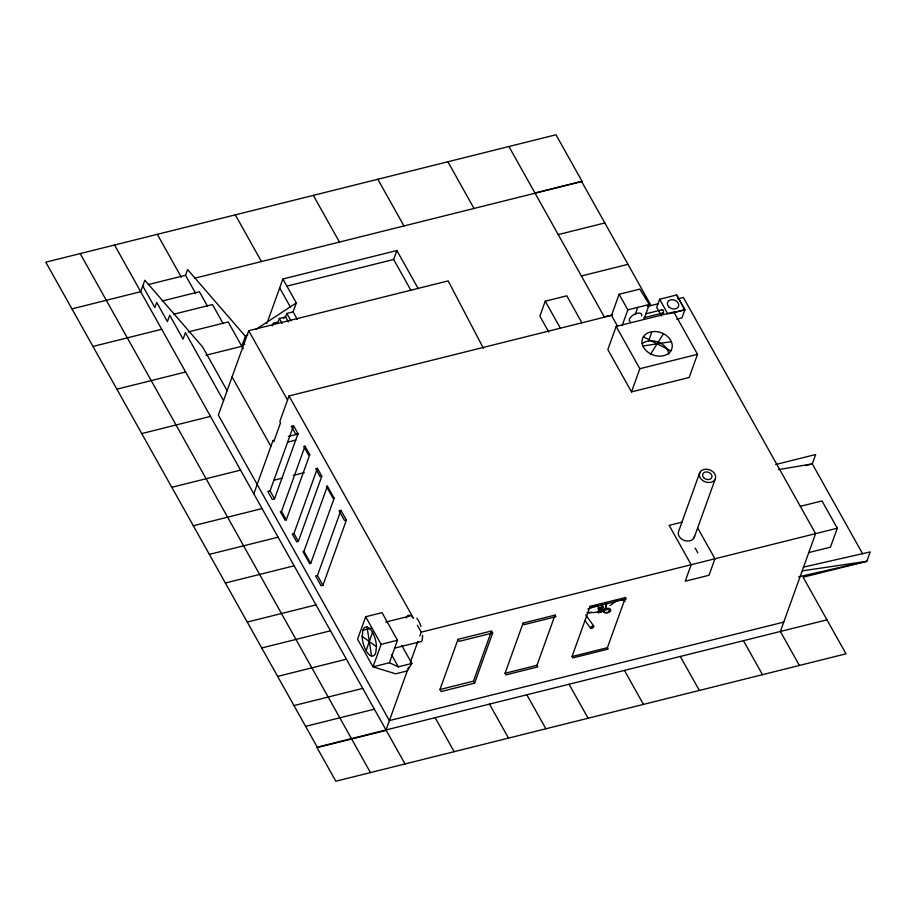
<?xml version="1.0" encoding="UTF-8"?>
<svg xmlns="http://www.w3.org/2000/svg" width="916" height="916" viewBox="0 0 916 916"><rect width="100%" height="100%" fill="white"/><g stroke="black" fill="none" stroke-linecap="round" stroke-linejoin="round"><path stroke-width="1.37" d="M362.908 630.242A14.931 6.378 76 0 1 370.762 629.739A14.931 6.378 76 0 1 376.465 646.742L375.72 652.856A14.931 6.378 76 0 1 367.866 653.36A14.931 6.378 76 0 1 362.163 636.357L362.908 630.242L371.106 628.193M606.426 603.575L605.236 608.797A3.882 2.279 -11.3 0 0 604.892 612.838A3.882 2.279 -11.3 0 0 610.8 610.262A3.882 2.279 -11.3 0 0 605.236 608.797L606.85 603.472M366.102 650.738L372.526 632.349M195.566 293.246L185.513 275.281L187.585 269.533L245.396 336.309L241.801 346.294L205.951 355.248M483.419 348.332L448.176 280.891L248.717 330.71L218.351 415.04L389.38 720.594L783.753 622.09M266.865 323.531L282.907 278.991L396.868 250.526L418.223 288.666M272.224 325.89L273.197 323.188L278.075 321.963L279.323 318.493L285.586 316.925L286.834 313.455L293.097 311.887L296.315 302.944L282.907 278.991M253.812 493.781L273.082 440.241L273.815 441.558L280.548 422.849L279.815 421.532L289.021 395.952L611.51 315.413L619.113 294.276L639.803 289.113L649.295 304.467L644.062 318.997M270.071 490.873L267.827 491.434L272.304 499.426L274.537 498.865L270.071 490.873L293.544 425.7L291.299 426.249L295.765 434.241L298.009 433.68L293.544 425.7M274.537 498.865L298.009 433.68M281.544 511.368L280.307 511.678L285.059 520.162L286.296 519.853L281.544 511.368L305.005 446.184L303.78 446.493L308.532 454.977L309.757 454.668L305.005 446.184M286.296 519.853L309.757 454.668M293.933 533.501L292.261 533.925L296.681 541.803L298.341 541.379L293.933 533.501L317.405 468.316L315.734 468.74L320.142 476.618L321.814 476.205L317.405 468.316M410.86 290.223L393.651 259.468L396.868 250.526M298.341 541.379L321.814 476.205M303.94 551.375L303.001 551.615L309.757 563.683L310.696 563.455L303.94 551.375L327.401 486.19L326.462 486.43L333.229 498.499L334.168 498.27L327.401 486.19M310.696 563.455L334.168 498.27M317.451 575.534L315.608 575.992L321.081 585.759L322.924 585.301L317.451 575.534L340.924 510.349L339.08 510.807L344.542 520.574L346.397 520.116L340.924 510.349M322.924 585.301L346.397 520.116M365.667 616.754L381.113 644.349L373.018 666.848L389.392 662.749L397.487 640.261L382.041 612.667L365.667 616.754L357.572 639.253L373.018 666.848L395.678 673.81L407.265 670.924L411.834 663.459L401.7 645.356M386.014 729.96L408.57 667.283M410.357 662.337L417.925 641.326M419.814 636.082L421.234 632.143L417.364 625.239M581.912 322.81L566.798 295.811L545.249 301.192L539.868 316.135L548.798 332.084M439.955 689.519L458.023 639.334L491.537 630.964L492.659 632.979L474.591 683.164L441.088 691.534L439.955 689.519L473.469 681.149L491.056 632.292M616.17 326.405L607.823 349.58L631.513 391.888L689.164 377.484L697.511 354.32L673.821 312.012L616.17 326.405L639.849 368.713L631.513 391.888M622.113 325.684L627.826 309.837L619.113 294.276M555.039 615.105L536.971 665.291L537.864 666.882L505.941 674.863L505.048 673.271L523.116 623.086L555.039 615.105L555.932 616.697L524.009 624.678L523.116 623.086M635.441 313.845L637.788 307.341M648.574 340.97L651.917 331.718M659.612 299.292L676.626 294.941L684.859 309.814L673.1 312.745M676.626 294.941L684.893 309.711L681.951 317.886L676.718 319.192M625.479 597.518L607.411 647.704L608.178 649.089L572.809 657.917L572.031 656.532L590.099 606.346L625.479 597.518L626.246 598.904L590.877 607.732L590.099 606.346M603.438 610.48L598.629 612.758L601.48 607.262L603.392 606.552L601.4 604.949M699.755 472.656L678.687 531.188A8.381 6.401 19.8 0 0 684.779 540.6A8.381 6.401 19.8 0 0 694.58 536.02M694.145 537.635L715.224 479.102A8.381 6.401 19.8 0 0 705.938 469.232A8.381 6.401 19.8 0 0 701.312 479.32A8.381 6.401 19.8 0 0 715.224 479.102M800.309 506.33L822.007 500.915L837.293 528.223L830.468 547.15L808.782 552.566M587.293 612.804L601.217 612.117L603.392 606.552L598.32 608.041L598.629 612.758M603.392 606.552L602.362 608.911L599.545 610.228L597.953 605.522M650.749 353.942L663.493 333.722M610.09 605.579L616.754 600.678M283.433 318.367L285.586 316.925L288.38 321.928M245.396 336.309L247.767 334.764M256.056 329.325L296.315 302.944M587.923 608.877L598.388 604.904M148.278 284.578L185.513 275.281M534.944 193.001L581.545 181.368L650.864 305.211L648.127 305.887M71.94 308.875L140.698 291.7L144.831 280.204L202.654 346.992L227.122 390.697M194.387 278.292L582.129 181.46L555.989 134.767L45.8 262.182L317.474 747.548L386.243 730.373M162.189 301.02L199.425 291.723L207.485 306.116M173.857 314.188L212.466 304.547L223.172 323.669M286.548 286.227L393.651 259.468M92.963 346.443L161.72 329.268M558.233 234.599L604.823 222.954M188.192 331.947L228.176 321.963L243.198 348.79M116.882 389.174L185.639 371.999M581.397 275.979L627.987 264.346M627.826 309.837L649.295 304.467M612.495 314.795L604.262 316.844L508.93 146.514M647.417 306.448L658.478 303.677M677.851 298.845L683.393 297.46L815.595 533.639L780.375 631.467L799.393 665.463M141.728 433.566L210.485 416.391M645.883 313.799L662.348 309.688M644.005 317.692L663.218 312.894M669.218 313.627L684.893 309.711M288.345 436.428L298.055 434.001M287.498 442.165L295.799 440.092M639.849 368.713L697.511 354.32M171.807 487.301L240.565 470.126M273.781 480.259L282.082 478.186M293.154 475.427L304.226 472.656M193.333 525.75L262.091 508.575M209.352 554.375L278.109 537.2M225.37 582.988L294.128 565.813M775.692 464.504L815.675 454.519L812.297 463.897L862.632 553.814M805.382 465.626L812.297 463.897L778.531 469.633M247.24 622.067L316.009 604.892M682.351 522.063L669.149 525.36L691.179 564.714L685.248 581.202L709.007 575.259L714.949 558.783L697.729 528.028M261.736 647.967L330.504 630.792M385.693 622.09L409.624 616.125M421.234 632.143L837.293 528.223M381.113 644.349L397.487 640.261M277.651 676.386L346.408 659.211M394.796 648.081L421.784 641.349A14.931 6.378 76 0 0 422.528 635.235M492.659 632.979L459.156 641.349L458.023 639.334M596.911 611.957L601.217 612.117L598.32 608.041L600.427 607.526M389.392 662.749L398.334 666.837L411.834 663.459M293.99 705.583L362.747 688.408M505.048 673.271L536.971 665.291M572.031 656.532L607.411 647.704M305.623 726.354L374.381 709.19M826.976 619.834L316.81 747.238L335.84 781.233L845.995 653.818L803.114 577.217L866.822 561.302L870.2 551.924L803.298 567.164M798.523 576.851L866.822 561.302L802.221 570.874M642.906 346.008L671.336 341.657M587.236 612.609L591.381 612.335M598.32 608.041L602.362 608.911L601.48 607.262M621.426 599.533L625.284 601.125M643.387 336.802L670.856 350.862A15.515 11.839 19.8 0 0 655.764 331.558A15.515 11.839 19.8 0 0 644.738 349.076A15.515 11.839 19.8 0 0 670.856 350.862M362.163 636.357L376.465 646.742M599.545 610.228L601.217 612.117M585.793 614.98L593.717 626.029M585.084 620.613L590.637 628.353M667.878 314.051L659.646 299.189L656.703 307.364L661.524 315.974M611.51 315.413L617.533 326.176M743.448 640.685L762.478 674.68M545.249 301.192L560.363 328.191M447.89 161.766L474.019 208.459M680.313 656.463L699.343 690.446M377.827 179.261L403.967 225.954M624.426 670.42L643.456 704.404M313.329 195.371L339.458 242.064M569.065 684.241L588.095 718.236M526.849 694.786L545.879 728.781M279.689 287.933L290.418 307.1M293.097 311.887L297.288 319.386M235.32 214.859L261.449 261.541M286.834 313.455L291.025 320.944M279.323 318.493L282.117 323.485M489.476 704.118L508.506 738.113M473.469 681.149L474.591 683.164M289.021 395.952L413.402 618.151M248.717 330.71L287.544 400.074M243.358 341.977L244.755 344.473M435.146 717.686L454.176 751.681M157.312 234.336L181.379 277.342M391.556 654.734L398.334 666.837M232.069 376.945L270.896 446.31M223.527 400.681L185.433 332.634L183.097 339.126L169.712 315.219L167.422 321.596L156.682 302.395L154.838 307.513L142.77 285.952M114.557 245.019L405.032 763.955M370.442 772.6L80.184 253.595M367.053 627.048L371.575 656.039M602.293 604.217A2.496 0.595 89 0 1 601.606 604.995M695.038 548.134A12.206 5.21 76 0 1 697.74 552.955M406.132 617.899A13.133 5.611 76 0 1 413.116 617.819M416.814 618.243A14.931 6.378 76 0 1 420.994 626.487M642.162 343.695A15.515 11.839 19.8 0 1 658.306 342.16A15.515 11.839 19.8 0 1 668.863 354.137M662.073 310.02A1.66 0.71 76 0 1 663.459 311.051A1.66 0.71 76 0 1 662.829 312.803M630.162 321.596A6.95 3.378 -29.2 0 1 634.628 314.211A6.95 3.378 -29.2 0 1 641.658 316.009M591.404 627.563L592.995 626.716L591.404 627.563M605.613 612.506A2.553 1.5 -11.3 0 0 609.3 610.628A2.553 1.5 -11.3 0 0 605.442 609.907A2.553 1.5 -11.3 0 0 605.613 612.506M591.496 628.445A1.935 0.836 -35.7 0 0 593.808 626.235A1.935 0.836 -35.7 0 0 591.232 626.888A1.935 0.836 -35.7 0 0 591.496 628.445M668.714 306.78A5.874 4.488 19.8 0 0 678.47 306.642A5.874 4.488 19.8 0 0 671.955 299.715A5.874 4.488 19.8 0 0 668.714 306.78M703.728 477.74A4.855 3.698 19.8 0 0 711.766 477.625A4.855 3.698 19.8 0 0 706.396 471.912A4.855 3.698 19.8 0 0 703.728 477.74"/></g></svg>
